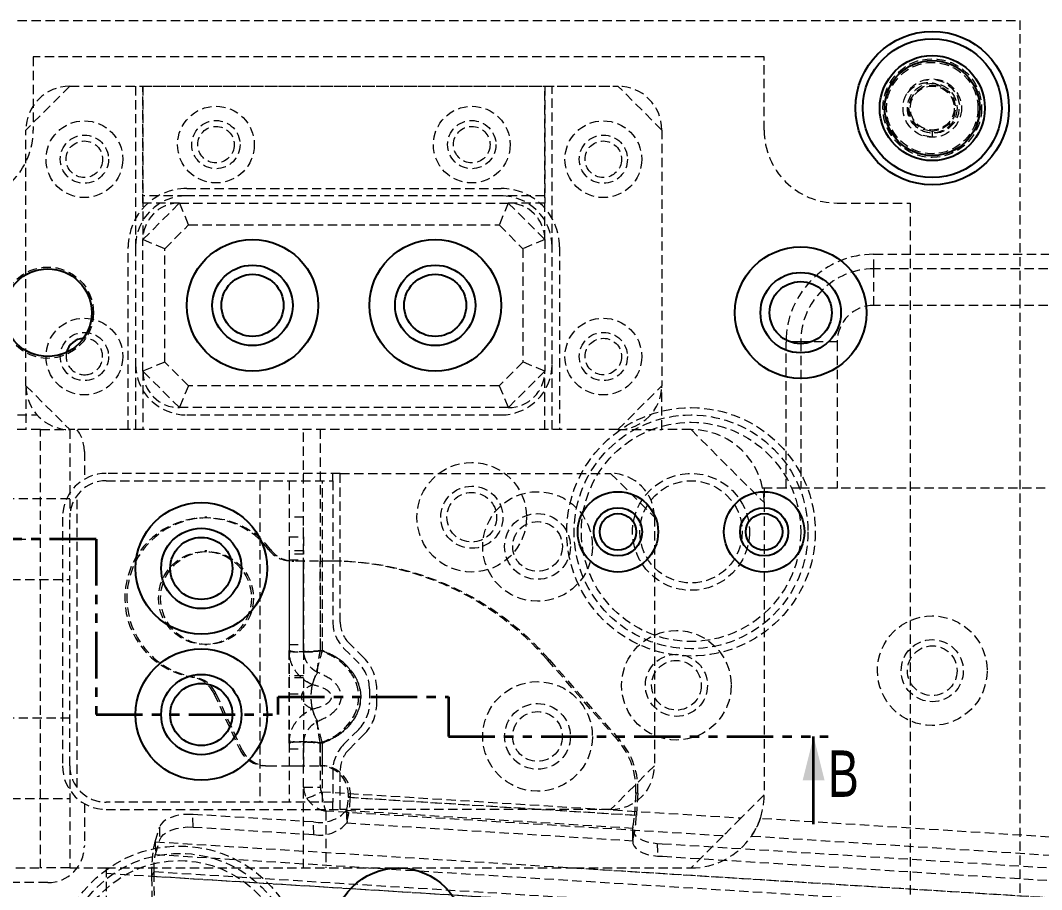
# Model space of a CAD drawing. Header units: millimetres. Extents: x 5 to 1495, y -1208 to 895.
# Drawn here: x 752.1 to 891.8, y -802.8 to -683.8 of the extents above; entities that cross this region are included whole.
import ezdxf

# ---------------------------------------------------------------- set-up
doc = ezdxf.new("R2010")
doc.units = ezdxf.units.MM
for name, pattern in [('CENTERX2', [20.32, 12.7, -2.54, 2.54, -2.54]), ('HIDDEN', [1.905, 1.27, -0.635]), ('PHANTOM', [12.7, 6.35, -1.27, 1.27, -1.27, 1.27, -1.27])]:
    doc.linetypes.add(name, pattern=pattern)
doc.styles.add('SLDTEXTSTYLE13', font='TXT', dxfattribs={"width": 0.75})

msp = doc.modelspace()

# ---------------------------------------------------------------- linework, layer by layer
at = {"color": 7, "linetype": 'HIDDEN', "lineweight": 18}
for p, q in [((728.857, -683.795), (888.857, -683.795)), ((888.857, -683.795), (888.857, -913.795)), ((753.857, -688.795), (753.857, -698.795)), ((853.857, -688.795), (753.857, -688.795)), ((853.857, -698.795), (853.857, -688.795)), ((758.857, -692.795), (752.857, -698.795)), ((758.857, -692.795), (833.857, -692.795)), ((758.857, -692.795), (768.857, -692.795)), ((767.857, -692.795), (767.857, -714.795)), ((768.857, -692.795), (823.857, -692.795)), ((768.857, -708.795), (768.857, -692.795)), ((768.857, -692.795), (768.857, -713.795)), ((823.857, -692.795), (823.857, -708.795)), ((823.857, -713.795), (823.857, -692.795)), ((823.857, -692.795), (833.857, -692.795)), ((824.857, -714.795), (824.857, -692.795)), ((839.857, -698.795), (833.857, -692.795)), ((875.81, -691.935), (876.296, -691.907)), ((752.857, -733.795), (752.857, -698.795)), ((839.857, -698.795), (839.857, -733.795)), ((876.857, -699.795), (875.566, -699.539)), ((876.857, -698.984), (876.857, -699.795)), ((774.857, -706.795), (817.857, -706.795)), ((774.857, -707.795), (768.857, -707.795)), ((817.857, -707.795), (774.857, -707.795)), ((823.857, -707.795), (817.857, -707.795)), ((768.857, -713.795), (773.857, -708.795)), ((773.857, -708.795), (768.857, -708.795)), ((773.857, -708.795), (818.857, -708.795)), ((773.857, -708.795), (775.099, -711.795)), ((818.857, -708.795), (817.614, -711.795)), ((818.857, -708.795), (823.857, -713.795)), ((823.857, -708.795), (818.857, -708.795)), ((863.857, -708.795), (873.857, -708.795)), ((873.857, -708.795), (873.857, -888.795)), ((771.857, -715.038), (775.099, -711.795)), ((775.099, -711.795), (817.614, -711.795)), ((817.614, -711.795), (820.857, -715.038)), ((768.857, -731.795), (768.857, -713.795)), ((771.857, -715.038), (768.857, -713.795)), ((823.857, -713.795), (820.857, -715.038)), ((823.857, -713.795), (823.857, -731.795)), ((766.857, -739.795), (766.857, -714.795)), ((767.857, -714.795), (767.857, -730.795)), ((771.857, -730.553), (771.857, -715.038)), ((820.857, -715.038), (820.857, -730.553)), ((824.857, -730.795), (824.857, -714.795)), ((825.857, -714.795), (825.857, -739.795)), ((868.857, -715.795), (968.857, -715.795)), ((868.857, -717.795), (868.857, -715.795)), ((968.857, -717.795), (868.857, -717.795)), ((868.857, -722.795), (868.857, -717.795)), ((968.857, -722.795), (868.857, -722.795)), ((856.857, -747.795), (856.857, -727.795)), ((858.857, -727.795), (856.857, -727.795)), ((858.857, -727.795), (858.857, -747.795)), ((863.857, -727.795), (858.857, -727.795)), ((863.857, -727.795), (863.857, -747.795)), ((771.857, -730.553), (768.857, -731.795)), ((775.099, -733.795), (771.857, -730.553)), ((820.857, -730.553), (817.614, -733.795)), ((823.857, -731.795), (820.857, -730.553)), ((767.857, -730.795), (767.857, -739.795)), ((773.857, -736.795), (768.857, -731.795)), ((768.857, -731.795), (768.857, -739.795)), ((823.857, -731.795), (818.857, -736.795)), ((823.857, -739.795), (823.857, -731.795)), ((824.857, -739.795), (824.857, -730.795)), ((752.857, -733.795), (752.857, -739.795)), ((752.857, -733.795), (758.857, -739.795)), ((775.099, -733.795), (773.857, -736.795)), ((817.614, -733.795), (775.099, -733.795)), ((817.614, -733.795), (818.857, -736.795)), ((833.857, -739.795), (839.857, -733.795)), ((839.857, -739.795), (839.857, -733.795)), ((818.857, -736.795), (773.857, -736.795)), ((728.857, -737.795), (754.384, -737.795)), ((774.857, -737.795), (817.857, -737.795)), ((754.857, -739.795), (743.857, -739.795)), ((754.857, -799.795), (754.857, -739.795)), ((754.857, -739.795), (758.857, -739.795)), ((833.857, -739.795), (758.857, -739.795)), ((758.857, -739.795), (758.857, -751.795)), ((768.857, -739.795), (758.857, -739.795)), ((790.857, -770.05), (790.857, -739.795)), ((793.138, -739.795), (793.138, -770.052)), ((833.857, -739.795), (823.857, -739.795)), ((833.857, -739.795), (839.857, -739.795)), ((843.857, -739.795), (839.857, -739.795)), ((843.857, -739.795), (853.857, -749.795)), ((760.857, -742.795), (760.857, -746.599)), ((795.857, -745.795), (763.857, -745.795)), ((794.857, -746.795), (794.857, -745.795)), ((795.857, -745.795), (832.857, -745.795)), ((795.857, -766.153), (795.857, -745.795)), ((832.857, -745.795), (838.857, -751.795)), ((763.857, -746.795), (794.857, -746.795)), ((784.857, -746.795), (784.857, -790.795)), ((788.857, -746.795), (788.857, -770.049)), ((793.42, -770.049), (793.42, -746.795)), ((794.857, -746.795), (794.857, -766.153)), ((759.857, -788.795), (759.857, -748.795)), ((856.857, -747.795), (853.655, -747.795)), ((853.857, -747.795), (853.857, -749.795)), ((858.857, -747.795), (856.857, -747.795)), ((863.857, -747.795), (858.857, -747.795)), ((941.857, -747.795), (863.857, -747.795)), ((758.857, -749.295), (750.857, -749.295)), ((853.857, -749.795), (853.857, -789.795)), ((757.857, -751.795), (757.857, -785.795)), ((758.857, -785.795), (758.857, -751.795)), ((777.629, -751.805), (777.347, -751.805)), ((790.857, -751.795), (788.857, -751.795)), ((790.857, -754.457), (790.857, -751.795)), ((838.857, -751.795), (838.857, -785.795)), ((788.857, -754.457), (790.857, -754.457)), ((790.857, -754.457), (790.857, -756.827)), ((777.629, -756.405), (777.347, -756.405)), ((786.054, -756.198), (786.336, -756.198)), ((790.857, -756.395), (788.857, -756.395)), ((790.857, -756.827), (788.857, -756.827)), ((788.857, -757.628), (788.857, -770.049)), ((788.857, -757.628), (790.857, -757.628)), ((789.22, -757.795), (789.502, -757.795)), ((794.815, -757.795), (789.502, -757.795)), ((790.857, -769.195), (790.857, -757.624)), ((790.857, -757.628), (790.857, -770.049)), ((793.139, -770.049), (793.138, -757.795)), ((793.138, -757.795), (793.42, -757.795)), ((793.42, -770.049), (793.42, -757.795)), ((794.815, -757.795), (793.42, -757.795)), ((750.857, -760.295), (758.857, -760.295)), ((777.347, -769.205), (777.629, -769.205)), ((788.857, -769.195), (790.857, -769.195)), ((790.857, -769.195), (790.857, -769.801)), ((796.321, -769.689), (798.392, -771.76)), ((799.099, -771.053), (797.028, -768.982)), ((788.857, -770.066), (788.857, -770.049)), ((788.857, -770.636), (788.857, -770.049)), ((788.857, -774.934), (788.857, -770.064)), ((788.979, -769.973), (788.889, -770.643)), ((788.979, -769.973), (788.889, -770.643)), ((793.409, -770.05), (793.415, -770.067)), ((793.415, -770.066), (793.42, -770.049)), ((824.209, -771.308), (824.49, -771.308)), ((833.823, -782.298), (824.209, -771.308)), ((824.49, -771.308), (834.105, -782.298)), ((775.614, -773.665), (775.896, -773.665)), ((790.857, -773.498), (788.857, -773.498)), ((790.857, -773.759), (788.857, -773.759)), ((799.857, -775.295), (799.857, -777.295)), ((800.857, -777.295), (800.857, -775.295)), ((778.573, -775.924), (778.855, -775.924)), ((778.573, -775.924), (782.064, -783.486)), ((778.855, -775.924), (782.346, -783.486)), ((788.857, -775.96), (790.857, -775.96)), ((788.857, -782.701), (788.857, -777.286)), ((758.857, -779.295), (750.857, -779.295)), ((798.392, -780.831), (796.321, -782.902)), ((788.881, -782.183), (788.979, -782.777)), ((788.889, -782.107), (788.979, -782.777)), ((797.028, -783.609), (799.099, -781.538)), ((833.823, -782.298), (834.105, -782.298)), ((782.064, -783.486), (782.346, -783.486)), ((788.857, -782.684), (788.857, -782.701)), ((788.857, -782.701), (788.857, -790.795)), ((788.857, -782.701), (788.857, -785.795)), ((788.857, -783.486), (790.857, -783.486)), ((790.857, -788.756), (790.857, -782.701)), ((790.857, -782.701), (790.857, -785.795)), ((793.138, -782.699), (793.138, -788.756)), ((793.138, -785.797), (793.138, -782.701)), ((793.42, -782.701), (793.415, -782.684)), ((793.42, -790.795), (793.42, -782.701)), ((793.42, -785.797), (793.42, -782.701)), ((758.857, -785.795), (758.857, -799.795)), ((785.653, -785.795), (785.935, -785.795)), ((785.935, -785.795), (793.304, -785.795)), ((788.857, -785.795), (790.857, -785.795)), ((793.114, -785.795), (793.245, -785.795)), ((793.138, -785.797), (793.42, -785.797)), ((793.245, -785.795), (793.304, -785.795)), ((794.857, -786.438), (794.857, -790.795)), ((795.857, -791.795), (795.857, -786.438)), ((838.857, -785.795), (832.857, -791.795)), ((790.857, -799.795), (790.857, -788.756)), ((750.857, -790.295), (758.857, -790.295)), ((793.281, -789.363), (850.707, -792.945)), ((796.975, -790.042), (796.967, -790.172)), ((836.098, -792.612), (796.967, -790.172)), ((797.257, -790.042), (796.975, -790.042)), ((797.249, -790.172), (797.257, -790.042)), ((836.38, -792.612), (797.249, -790.172)), ((836.286, -789.536), (836.098, -792.612)), ((836.568, -789.536), (836.286, -789.536)), ((836.568, -789.536), (836.38, -792.612)), ((853.857, -789.795), (850.707, -792.945)), ((760.857, -790.992), (760.857, -796.795)), ((794.857, -790.795), (763.857, -790.795)), ((763.857, -791.795), (795.857, -791.795)), ((848.244, -795.408), (793.909, -792.019)), ((793.909, -792.019), (793.909, -799.795)), ((794.857, -791.795), (794.857, -790.795)), ((832.857, -791.795), (795.857, -791.795)), ((796.709, -791.9), (796.744, -793.629)), ((796.709, -791.9), (835.863, -794.342)), ((796.756, -791.773), (796.826, -793.373)), ((775.725, -794.194), (775.69, -792.466)), ((792.205, -793.496), (775.69, -792.466)), ((792.241, -795.225), (792.205, -793.496)), ((951.857, -799.344), (853.317, -793.035)), ((770.539, -796.213), (771.125, -794.226)), ((771.125, -794.226), (771.16, -795.955)), ((775.725, -794.194), (792.241, -795.225)), ((796.744, -793.629), (835.898, -796.071)), ((835.852, -794.515), (835.887, -796.243)), ((835.852, -794.515), (835.887, -796.243)), ((835.898, -796.071), (835.863, -794.342)), ((835.957, -795.814), (835.887, -794.213)), ((770.539, -796.213), (770.574, -797.942)), ((770.539, -796.213), (941.576, -806.881)), ((770.574, -797.942), (771.16, -795.955)), ((848.244, -795.408), (843.857, -799.795)), ((852.124, -795.422), (951.857, -801.807)), ((839.242, -796.43), (839.277, -798.158)), ((839.242, -796.43), (839.905, -796.471)), ((839.905, -796.471), (904.211, -800.482)), ((770.574, -797.942), (941.611, -808.61)), ((839.277, -798.158), (839.94, -798.2)), ((839.94, -798.2), (904.246, -802.211)), ((743.857, -799.795), (754.857, -799.795)), ((758.857, -799.795), (754.857, -799.795)), ((758.857, -799.795), (763.857, -799.795)), ((763.857, -799.795), (763.857, -847.795)), ((763.857, -799.795), (827.978, -799.795)), ((763.857, -800.521), (951.857, -812.247)), ((770.096, -800.91), (770.401, -800.293)), ((770.668, -824.539), (770.401, -800.293)), ((770.401, -800.293), (941.397, -810.959)), ((827.978, -799.795), (843.857, -799.795)), ((827.978, -799.795), (951.857, -807.522)), ((755.857, -801.795), (728.857, -801.795)), ((770.363, -825.156), (770.096, -800.91)), ((770.096, -800.91), (941.092, -811.576))]:
    msp.add_line(p, q, dxfattribs=at)
at = {"color": 7, "linetype": 'PHANTOM', "lineweight": 35}
for p, q in [((762.456, -754.795), (688.931, -754.795)), ((762.456, -754.795), (762.456, -778.795)), ((787.353, -778.795), (787.353, -776.375)), ((787.353, -776.375), (810.662, -776.375)), ((810.662, -776.375), (810.662, -781.795)), ((762.456, -778.795), (787.353, -778.795)), ((810.662, -781.795), (862.628, -781.795))]:
    msp.add_line(p, q, dxfattribs=at)
at = {"color": 7, "linetype": 'CENTERX2', "lineweight": 18}
msp.add_line((731.857, -754.795), (752.857, -754.795), dxfattribs=at)
at = {"color": 7, "linetype": 'Continuous', "lineweight": 35}
msp.add_line((860.628, -793.795), (860.628, -781.795), dxfattribs=at)
at = {"color": 7, "linetype": 'HIDDEN', "lineweight": 18, "flags": 128}
for points in [[(877.299, -691.899), (878.445, -692.237), (879.504, -693.007), (880.245, -694.089), (880.568, -695.32), (880.461, -696.586), (879.944, -697.719), (879.089, -698.603), (877.996, -699.141), (876.814, -699.278), (875.655, -699.009), (874.688, -698.387), (873.984, -697.476), (873.64, -696.409), (873.671, -695.299), (873.908, -694.583), (873.908, -694.583)], [(876.857, -698.984), (875.637, -698.741), (874.602, -698.05), (873.911, -697.015), (873.669, -695.795), (873.911, -694.575), (874.602, -693.541), (875.637, -692.85), (876.857, -692.607), (878.077, -692.85), (879.111, -693.541), (879.802, -694.575), (880.045, -695.795), (879.802, -697.015), (879.111, -698.05), (878.077, -698.741), (876.857, -698.984), (876.857, -698.984)], [(790.857, -788.756), (790.902, -788.756), (791.037, -788.756), (791.255, -788.756), (791.546, -788.756), (791.896, -788.756), (792.291, -788.756), (792.711, -788.756), (793.138, -788.756)], [(775.69, -792.466), (774.905, -792.456), (774.126, -792.524), (773.384, -792.667), (772.708, -792.879), (772.124, -793.153), (771.654, -793.477), (771.316, -793.839), (771.125, -794.226)], [(775.69, -792.466), (774.905, -792.456), (774.126, -792.524), (773.384, -792.667), (772.708, -792.879), (772.124, -793.153), (771.654, -793.477), (771.316, -793.839), (771.125, -794.226)], [(850.707, -792.945), (850.118, -793.534), (849.554, -794.098), (849.039, -794.613), (848.596, -795.056), (848.244, -795.408)], [(771.16, -795.955), (771.352, -795.568), (771.689, -795.206), (772.159, -794.882), (772.743, -794.608), (773.419, -794.396), (774.161, -794.253), (774.94, -794.185), (775.725, -794.194)], [(771.16, -795.955), (771.352, -795.568), (771.689, -795.206), (772.159, -794.882), (772.743, -794.608), (773.419, -794.396), (774.161, -794.253), (774.94, -794.185), (775.725, -794.194)], [(835.863, -794.342), (835.877, -794.716), (836.028, -795.081), (836.312, -795.423), (836.719, -795.731), (837.235, -795.994), (837.842, -796.202), (838.519, -796.349), (839.242, -796.43)], [(835.863, -794.342), (835.877, -794.716), (836.028, -795.081), (836.312, -795.423), (836.719, -795.731), (837.235, -795.994), (837.842, -796.202), (838.519, -796.349), (839.242, -796.43)], [(835.898, -796.071), (835.912, -796.445), (836.063, -796.81), (836.347, -797.152), (836.754, -797.46), (837.27, -797.722), (837.877, -797.931), (838.554, -798.078), (839.277, -798.158)], [(835.898, -796.071), (835.912, -796.445), (836.063, -796.81), (836.347, -797.152), (836.754, -797.46), (837.27, -797.722), (837.877, -797.931), (838.554, -798.078), (839.277, -798.158)]]:
    msp.add_lwpolyline(points, dxfattribs=at)
at = {"color": 7, "linetype": 'Continuous', "lineweight": 25}
for centre, radius in [((876.857, -695.795), 10.5), ((876.857, -695.795), 9.5), ((876.857, -695.795), 7.191), ((876.857, -695.795), 6.5), ((783.857, -722.795), 9), ((808.857, -722.795), 9), ((858.857, -723.795), 9), ((755.857, -723.795), 6), ((783.857, -722.795), 5.5), ((808.857, -722.795), 5.5), ((783.857, -722.795), 4.25), ((808.857, -722.795), 4.25), ((858.857, -723.795), 5.5), ((858.857, -723.795), 4.25), ((833.857, -753.795), 5.5), ((853.857, -753.795), 5.5), ((776.857, -758.795), 9), ((833.857, -753.795), 3.3), ((833.857, -753.795), 2.5), ((853.857, -753.795), 3.3), ((853.857, -753.795), 2.5), ((776.857, -758.795), 5.5), ((776.857, -758.795), 4.25), ((776.857, -778.795), 9), ((776.857, -778.795), 5.5), ((776.857, -778.795), 4.25), ((803.857, -808.795), 9)]:
    msp.add_circle(centre, radius, dxfattribs=at)
at = {"color": 7, "linetype": 'HIDDEN', "lineweight": 18}
for centre, radius in [((876.857, -695.795), 6.75), ((876.857, -695.795), 6.25), ((876.857, -695.795), 4), ((876.857, -695.795), 3.4), ((876.857, -695.795), 3), ((778.857, -700.795), 5.25), ((813.857, -700.795), 5.25), ((760.857, -702.795), 5.25), ((778.857, -700.795), 3.3), ((778.857, -700.795), 2.5), ((813.857, -700.795), 3.3), ((813.857, -700.795), 2.5), ((831.857, -702.795), 5.25), ((760.857, -702.795), 3.3), ((831.857, -702.795), 3.3), ((760.857, -702.795), 2.5), ((831.857, -702.795), 2.5), ((755.857, -723.795), 6.25), ((760.857, -729.795), 5.25), ((831.857, -729.795), 5.25), ((760.857, -729.795), 3.3), ((831.857, -729.795), 3.3), ((831.857, -729.795), 2.5), ((843.857, -753.795), 17), ((843.857, -753.795), 16), ((843.857, -753.795), 15), ((813.857, -751.795), 7.5), ((843.857, -753.795), 8), ((843.857, -753.795), 7), ((813.857, -751.795), 4.25), ((813.857, -751.795), 3.4), ((822.857, -755.795), 7.5), ((822.857, -755.795), 4.5), ((822.857, -755.795), 3.4), ((777.357, -762.852), 6.353), ((777.638, -762.852), 6.353), ((876.857, -772.795), 7.5), ((841.857, -774.795), 7.5), ((876.857, -772.795), 4.25), ((876.857, -772.795), 3.4), ((841.857, -774.795), 4.25), ((841.857, -774.795), 3.4), ((822.857, -781.795), 7.5), ((822.857, -781.795), 4.5), ((822.857, -781.795), 3.4), ((773.857, -813.795), 17), ((773.857, -813.795), 16), ((773.857, -813.795), 15)]:
    msp.add_circle(centre, radius, dxfattribs=at)
for centre, radius, start, end in [((758.857, -698.795), 6, 90, 180), ((833.857, -698.795), 6, 360, 90), ((743.857, -698.795), 10, 270, 0), ((863.857, -698.795), 10, 180, 270), ((774.857, -714.795), 8, 90, 180), ((817.857, -714.795), 8, 0, 90), ((774.857, -714.795), 7, 90, 180), ((817.857, -714.795), 7, 360, 90), ((773.857, -713.795), 5, 90, 180), ((818.857, -713.795), 5, 0, 90), ((868.857, -727.795), 12, 90, 180), ((868.857, -727.795), 10, 90, 180), ((868.857, -727.795), 5, 90, 180), ((760.857, -729.795), 2.5, 270, 92.95769), ((760.857, -729.795), 2.5, 166.65345, 270), ((774.857, -730.795), 7, 180, 270), ((773.857, -731.795), 5, 180, 270), ((817.857, -730.795), 7, 270, 0), ((818.857, -731.795), 5, 270, 0), ((758.857, -733.795), 6, 180, 270), ((833.857, -733.795), 6, 270, 0), ((755.857, -742.795), 5, 0, 36.8699), ((843.857, -749.795), 10, 11.53696, 90), ((763.857, -751.795), 6, 90, 180), ((832.857, -751.795), 6, 0, 90), ((763.857, -751.795), 5, 90, 180), ((843.857, -749.795), 10, 0, 11.53696), ((777.344, -762.846), 10.957, 37.35282, 260.91574), ((777.626, -762.846), 10.957, 37.35282, 260.91574), ((789.226, -753.848), 3.947, 216.53691, 269.92083), ((789.507, -753.848), 3.947, 216.53698, 269.92076), ((794.492, -797.227), 39.431, 41.09502, 89.9402), ((794.77, -797.235), 39.44, 41.10062, 89.93459), ((799.857, -766.153), 5, 180, 225), ((799.857, -766.153), 4, 180, 225), ((794.857, -775.295), 6, 0, 45), ((794.857, -775.295), 5, 0, 45), ((774.969, -777.578), 3.965, 24.65293, 80.63912), ((775.251, -777.578), 3.965, 24.65285, 80.63921), ((794.857, -777.295), 5, 315, 0), ((794.857, -777.295), 6, 315, 0), ((826.243, -788.915), 10.062, 356.4615, 41.12014), ((826.525, -788.915), 10.062, 356.4615, 41.12014), ((785.663, -781.837), 3.958, 204.61367, 269.86547), ((785.944, -781.837), 3.958, 204.61367, 269.86547), ((799.857, -786.438), 5, 135, 180), ((799.857, -786.438), 4, 135, 180), ((763.857, -785.795), 6, 180, 270), ((763.857, -785.795), 5, 180, 270), ((793.001, -789.778), 3.983, 356.20606, 89.68808), ((792.999, -789.779), 3.984, 356.21776, 88.00345), ((793.282, -789.778), 3.983, 356.20606, 89.68808), ((793.281, -789.779), 3.984, 356.21776, 88.00345), ((832.857, -785.795), 6, 270, 0), ((786.298, -776.398), 14.726, 289.79383, 298.30512), ((787.341, -789.716), 9.637, 347.67836, 357.28881), ((777.995, -789.26), 19.275, 347.67848, 357.28868), ((843.857, -789.795), 10, 341.09704, 0), ((793.055, -788.741), 4.83, 259.87143, 319.15723), ((826.471, -792.157), 9.638, 347.6787, 357.2885), ((817.125, -791.701), 19.276, 347.67871, 357.28847), ((843.857, -789.795), 10, 325.76253, 341.09704), ((793.09, -790.47), 4.83, 259.87145, 319.15721), ((843.857, -789.795), 10, 270, 325.76253), ((755.857, -796.795), 5, 270, 0)]:
    msp.add_arc(centre, radius, start, end, dxfattribs=at)
at = {"color": 7, "linetype": 'Continuous', "lineweight": 25}
msp.add_arc((760.857, -729.795), 2.5, 92.95769, 166.65345, dxfattribs=at)
at = {"color": 7, "linetype": 'HIDDEN', "lineweight": 18}
for centre, major_axis, ratio, start_param, end_param in [((793.857, -788.838), (2.86, -0.949), 0.9532037, 3.4477677, 3.9889178), ((794.138, -788.838), (-0.259, 1.139), 0.8482621, 1.3089249, 1.850075), ((793.857, -789.426), (2.734, -1.597), 0.7729098, 4.1067602, 5.1539577), ((793.857, -789.426), (-0.419, 3.03), 0.1837936, 1.5248414, 2.572039)]:
    msp.add_ellipse(centre, major_axis=major_axis, ratio=ratio, start_param=start_param, end_param=end_param, dxfattribs=at)
for points, knots in [([(878.069, -692.847), (877.773, -692.694), (877.157, -692.376), (876.051, -692.297), (874.911, -692.551), (873.99, -693.116), (873.554, -693.614), (873.387, -693.806)], [0, 0, 0, 0, 0.1908074, 0.3961879, 0.6209298, 0.8544164, 1, 1, 1, 1]), ([(790.857, -757.628), (790.864, -757.674), (790.876, -757.744), (790.951, -757.788), (791.01, -757.793), (791.04, -757.795)], [0, 0, 0, 0, 0.4794283, 0.7367336, 1, 1, 1, 1]), ([(793.409, -770.05), (793.111, -770.076), (792.517, -770.127), (791.649, -770.182), (790.869, -770.216), (790.202, -770.228), (789.645, -770.216), (789.223, -770.183), (788.92, -770.126), (788.879, -770.076), (788.857, -770.049)], [0, 0, 0, 0, 0.1310983, 0.2613588, 0.3851985, 0.5026874, 0.6188878, 0.7408092, 0.858641, 1, 1, 1, 1]), ([(788.857, -770.049), (788.877, -770.075), (788.916, -770.127), (789.218, -770.182), (789.655, -770.216), (790.214, -770.228), (790.878, -770.216), (791.646, -770.182), (792.514, -770.127), (793.113, -770.076), (793.42, -770.049)], [0, 0, 0, 0, 0.1345402, 0.2606006, 0.3827433, 0.4999584, 0.6153701, 0.7370694, 0.8651265, 1, 1, 1, 1]), ([(792.046, -774.708), (792.025, -774.699), (791.603, -774.518), (790.779, -774.03), (789.748, -772.975), (789.001, -771.59), (788.904, -770.553), (788.857, -770.049)], [0, 0, 0, 0, 0.0115507, 0.2276576, 0.469957, 0.7426784, 1, 1, 1, 1]), ([(788.857, -770.049), (788.857, -770.318), (788.857, -770.865), (788.857, -772.221), (788.857, -773.751), (788.857, -775.202), (788.857, -776.374), (788.857, -777.547), (788.857, -778.998), (788.857, -780.529), (788.857, -781.885), (788.857, -782.432), (788.857, -782.701)], [0, 0, 0, 0, 0.1182023, 0.2398624, 0.3668364, 0.4328975, 0.499965, 0.5670383, 0.6330833, 0.7601157, 0.8817942, 1, 1, 1, 1]), ([(788.857, -770.05), (788.857, -770.051), (788.857, -770.057), (788.857, -770.062), (788.857, -770.066)], [0, 0, 0, 0, 0.1842396, 1, 1, 1, 1]), ([(792.046, -774.708), (791.636, -774.497), (790.789, -774.062), (789.77, -772.991), (789.014, -771.626), (788.91, -770.593), (788.857, -770.066)], [0, 0, 0, 0, 0.2282518, 0.4712901, 0.7303999, 1, 1, 1, 1]), ([(788.857, -782.701), (788.857, -782.442), (788.857, -781.923), (788.857, -780.678), (788.857, -779.072), (788.857, -777.131), (788.857, -775.074), (788.857, -773.212), (788.857, -771.682), (788.857, -770.984), (788.857, -770.636)], [0, 0, 0, 0, 0.1247042, 0.2498158, 0.3748789, 0.4998186, 0.6245711, 0.7497135, 0.8749994, 1, 1, 1, 1]), ([(793.136, -770.049), (793.06, -770.061), (792.938, -770.08), (792.79, -770.109), (792.571, -770.148), (792.247, -770.183), (791.859, -770.214), (791.538, -770.228), (791.264, -770.213), (791.024, -770.182), (790.908, -770.138), (790.863, -770.08), (790.859, -770.061), (790.857, -770.049)], [0, 0, 0, 0, 0.0674063, 0.10849295, 0.13133908, 0.26223085, 0.39449416, 0.50010907, 0.60581342, 0.73793735, 0.89127509, 0.93252399, 1, 1, 1, 1]), ([(790.857, -770.049), (790.857, -770.338), (790.857, -770.912), (790.857, -772.334), (790.857, -773.88), (790.857, -775.286), (790.857, -776.385), (790.857, -777.485), (790.857, -778.885), (790.857, -780.428), (790.857, -781.843), (790.857, -782.415), (790.857, -782.701)], [0, 0, 0, 0, 0.1255512, 0.2501925, 0.3753521, 0.4378931, 0.5006768, 0.5629995, 0.6257461, 0.7505042, 0.8754021, 1, 1, 1, 1]), ([(790.857, -770.049), (790.867, -770.078), (790.887, -770.133), (791.043, -770.185), (791.264, -770.213), (791.54, -770.228), (791.867, -770.213), (792.247, -770.184), (792.689, -770.132), (792.979, -770.078), (793.139, -770.049)], [0, 0, 0, 0, 0.1377128, 0.262105, 0.3942344, 0.499973, 0.6077207, 0.7436315, 0.8584502, 1, 1, 1, 1]), ([(792.77, -773.041), (792.52, -772.888), (792.011, -772.577), (791.401, -771.875), (790.95, -771.014), (790.888, -770.375), (790.857, -770.049)], [0, 0, 0, 0, 0.235577, 0.4802705, 0.7353351, 1, 1, 1, 1]), ([(790.857, -770.049), (790.857, -770.318), (790.857, -770.865), (790.857, -772.221), (790.857, -773.752), (790.857, -775.202), (790.857, -776.375), (790.857, -777.547), (790.857, -778.998), (790.857, -780.529), (790.857, -781.885), (790.857, -782.432), (790.857, -782.701)], [0, 0, 0, 0, 0.1182033, 0.2398645, 0.3668395, 0.4329008, 0.4999685, 0.5670413, 0.633086, 0.7601173, 0.8817951, 1, 1, 1, 1]), ([(792.77, -773.041), (792.52, -772.888), (792.011, -772.576), (791.401, -771.875), (790.951, -771.015), (790.888, -770.377), (790.857, -770.052)], [0, 0, 0, 0, 0.23579288, 0.48070944, 0.73600657, 1, 1, 1, 1]), ([(792.046, -774.708), (792.127, -774.486), (792.289, -774.037), (792.628, -772.945), (793.003, -771.588), (793.278, -770.571), (793.42, -770.049)], [0, 0, 0, 0, 0.2380593, 0.481207, 0.7336666, 1, 1, 1, 1]), ([(792.046, -774.708), (792.127, -774.486), (792.289, -774.037), (792.628, -772.945), (793.001, -771.593), (793.275, -770.582), (793.415, -770.066)], [0, 0, 0, 0, 0.23876172, 0.48262327, 0.73582546, 1, 1, 1, 1]), ([(792.77, -773.041), (792.767, -772.888), (792.762, -772.577), (792.831, -771.876), (792.937, -771.014), (793.071, -770.375), (793.139, -770.049)], [0, 0, 0, 0, 0.2354732, 0.4800111, 0.7349415, 1, 1, 1, 1]), ([(792.77, -773.041), (792.767, -772.888), (792.762, -772.577), (792.831, -771.876), (792.937, -771.016), (793.07, -770.379), (793.137, -770.055)], [0, 0, 0, 0, 0.2358605, 0.4808017, 0.7361528, 1, 1, 1, 1]), ([(793.138, -782.701), (793.81, -782.413), (795.149, -781.838), (796.847, -780.415), (797.874, -778.868), (798.312, -777.462), (798.424, -776.361), (798.306, -775.261), (797.863, -773.859), (796.831, -772.318), (795.136, -770.906), (793.804, -770.334), (793.139, -770.049)], [0, 0, 0, 0, 0.1255607, 0.2503607, 0.37552118, 0.43812577, 0.50086266, 0.56343228, 0.62606507, 0.75090433, 0.87571207, 1, 1, 1, 1]), ([(793.138, -782.701), (793.771, -782.432), (795.055, -781.885), (796.737, -780.529), (797.812, -778.998), (798.299, -777.547), (798.43, -776.374), (798.299, -775.201), (797.812, -773.751), (796.737, -772.221), (795.055, -770.865), (793.772, -770.318), (793.139, -770.049)], [0, 0, 0, 0, 0.1182029, 0.2398786, 0.3669114, 0.4330018, 0.5000675, 0.5671417, 0.6331923, 0.7601626, 0.8817985, 1, 1, 1, 1]), ([(793.42, -770.049), (794.307, -770.432), (796.085, -771.199), (797.271, -772.741), (797.866, -773.513)], [0, 0, 0, 0, 0.4991736, 1, 1, 1, 1]), ([(793.42, -782.701), (794.053, -782.432), (795.337, -781.885), (797.019, -780.529), (798.094, -778.998), (798.581, -777.547), (798.711, -776.374), (798.58, -775.201), (798.093, -773.751), (797.018, -772.221), (795.337, -770.865), (794.053, -770.318), (793.42, -770.049)], [0, 0, 0, 0, 0.1182033, 0.2398797, 0.3669137, 0.4330046, 0.5000708, 0.567145, 0.6331952, 0.7601644, 0.8817995, 1, 1, 1, 1]), ([(792.77, -779.709), (792.556, -779.357), (792.241, -778.839), (791.983, -777.688), (791.904, -776.95), (791.884, -776.375), (791.904, -775.8), (791.983, -775.061), (792.241, -773.911), (792.556, -773.393), (792.77, -773.041)], [0, 0, 0, 0, 0.2599003, 0.3825977, 0.4427553, 0.5000343, 0.5573117, 0.6174779, 0.7401904, 1, 1, 1, 1]), ([(792.77, -779.709), (792.556, -779.357), (792.241, -778.839), (791.983, -777.688), (791.904, -776.95), (791.884, -776.375), (791.904, -775.8), (791.983, -775.061), (792.241, -773.911), (792.556, -773.393), (792.77, -773.041)], [0, 0, 0, 0, 0.2599003, 0.3825977, 0.4427553, 0.5000343, 0.5573117, 0.6174779, 0.7401904, 1, 1, 1, 1]), ([(792.77, -779.709), (793.556, -779.357), (794.712, -778.839), (795.656, -777.688), (795.947, -776.949), (796.022, -776.374), (795.947, -775.799), (795.655, -775.061), (794.712, -773.911), (793.556, -773.393), (792.77, -773.041)], [0, 0, 0, 0, 0.2598317, 0.3826735, 0.4428325, 0.5000729, 0.5573501, 0.6175186, 0.7401923, 1, 1, 1, 1]), ([(792.77, -779.709), (793.556, -779.357), (794.712, -778.839), (795.656, -777.688), (795.947, -776.949), (796.022, -776.374), (795.947, -775.799), (795.655, -775.061), (794.712, -773.911), (793.556, -773.393), (792.77, -773.041)], [0, 0, 0, 0, 0.2598317, 0.3826735, 0.4428325, 0.5000729, 0.5573501, 0.6175186, 0.7401923, 1, 1, 1, 1]), ([(797.866, -773.513), (798.091, -773.965), (798.541, -774.869), (798.733, -776.392), (798.532, -777.915), (798.074, -778.819), (797.845, -779.271)], [0, 0, 0, 0, 0.2495807, 0.4993022, 0.7495068, 1, 1, 1, 1]), ([(792.046, -778.042), (791.703, -777.88), (791.225, -777.654), (790.753, -777.07), (790.62, -776.716), (790.585, -776.518), (790.577, -776.375), (790.585, -776.231), (790.62, -776.034), (790.753, -775.679), (791.225, -775.095), (791.703, -774.87), (792.046, -774.708)], [0, 0, 0, 0, 0.2942769, 0.4107225, 0.4586765, 0.4798268, 0.5000242, 0.5202201, 0.5413724, 0.5893422, 0.7058166, 1, 1, 1, 1]), ([(792.046, -778.042), (791.703, -777.88), (791.225, -777.654), (790.753, -777.07), (790.62, -776.716), (790.585, -776.518), (790.577, -776.375), (790.585, -776.231), (790.62, -776.034), (790.753, -775.679), (791.225, -775.095), (791.703, -774.87), (792.046, -774.708)], [0, 0, 0, 0, 0.2942769, 0.4107225, 0.4586765, 0.4798268, 0.5000242, 0.5202201, 0.5413724, 0.5893422, 0.7058166, 1, 1, 1, 1]), ([(792.046, -778.042), (792.663, -777.88), (793.524, -777.655), (794.373, -777.07), (794.613, -776.715), (794.676, -776.518), (794.691, -776.375), (794.676, -776.231), (794.613, -776.034), (794.373, -775.679), (793.524, -775.095), (792.663, -774.87), (792.046, -774.708)], [0, 0, 0, 0, 0.2942076, 0.41077605, 0.45872845, 0.47986781, 0.50004675, 0.5202435, 0.54139803, 0.58937338, 0.70581668, 1, 1, 1, 1]), ([(792.046, -778.042), (792.663, -777.88), (793.524, -777.655), (794.373, -777.07), (794.613, -776.715), (794.676, -776.518), (794.691, -776.375), (794.676, -776.231), (794.613, -776.034), (794.373, -775.679), (793.524, -775.095), (792.663, -774.87), (792.046, -774.708)], [0, 0, 0, 0, 0.2942076, 0.41077605, 0.45872845, 0.47986781, 0.50004675, 0.5202435, 0.54139803, 0.58937338, 0.70581668, 1, 1, 1, 1]), ([(788.857, -782.684), (788.91, -782.157), (789.014, -781.124), (789.77, -779.759), (790.789, -778.688), (791.636, -778.253), (792.046, -778.042)], [0, 0, 0, 0, 0.2695885, 0.5287453, 0.7717315, 1, 1, 1, 1]), ([(788.857, -782.701), (788.909, -782.169), (789.012, -781.13), (789.768, -779.755), (790.638, -778.864), (791.376, -778.37), (791.77, -778.165), (791.972, -778.074), (792.025, -778.051), (792.04, -778.045), (792.045, -778.043), (792.046, -778.042)], [0, 0, 0, 0, 0.2715853, 0.5298393, 0.7719788, 0.8876197, 0.9704856, 0.991804, 0.9975348, 0.9991751, 1, 1, 1, 1]), ([(793.415, -782.684), (793.275, -782.167), (793.001, -781.156), (792.627, -779.804), (792.289, -778.712), (792.126, -778.263), (792.046, -778.042)], [0, 0, 0, 0, 0.2643415, 0.5176993, 0.7618112, 1, 1, 1, 1]), ([(793.42, -782.701), (793.278, -782.179), (793.002, -781.161), (792.627, -779.803), (792.289, -778.711), (792.126, -778.263), (792.046, -778.042)], [0, 0, 0, 0, 0.2665012, 0.5191171, 0.7625142, 1, 1, 1, 1]), ([(797.845, -779.271), (797.254, -780.032), (796.07, -781.558), (794.304, -782.319), (793.42, -782.701)], [0, 0, 0, 0, 0.49890668, 1, 1, 1, 1]), ([(790.857, -782.701), (790.889, -782.373), (790.952, -781.729), (791.408, -780.863), (791.927, -780.283), (792.367, -779.946), (792.601, -779.802), (792.721, -779.736), (792.756, -779.717), (792.767, -779.711), (792.77, -779.709)], [0, 0, 0, 0, 0.2662407, 0.5234215, 0.7679499, 0.8855049, 0.9677919, 0.990056, 0.9965601, 1, 1, 1, 1]), ([(790.857, -782.701), (790.888, -782.373), (790.951, -781.729), (791.409, -780.865), (792.019, -780.167), (792.524, -779.859), (792.77, -779.709)], [0, 0, 0, 0, 0.2663667, 0.5236703, 0.7683154, 1, 1, 1, 1]), ([(793.137, -782.696), (793.07, -782.37), (792.939, -781.727), (792.826, -780.865), (792.762, -780.167), (792.768, -779.859), (792.77, -779.709)], [0, 0, 0, 0, 0.2653982, 0.5230438, 0.7680066, 1, 1, 1, 1]), ([(793.138, -782.701), (793.071, -782.373), (792.939, -781.729), (792.826, -780.865), (792.762, -780.168), (792.768, -779.859), (792.77, -779.709)], [0, 0, 0, 0, 0.2663704, 0.5236739, 0.7683123, 1, 1, 1, 1]), ([(793.42, -782.701), (793.113, -782.674), (792.515, -782.623), (791.648, -782.568), (790.876, -782.534), (790.212, -782.522), (789.654, -782.534), (789.219, -782.568), (788.916, -782.623), (788.877, -782.674), (788.857, -782.701)], [0, 0, 0, 0, 0.1346157, 0.2625303, 0.3847935, 0.5014753, 0.6167977, 0.7389541, 0.8655709, 1, 1, 1, 1]), ([(789.219, -782.574), (789.114, -782.592), (788.904, -782.629), (788.872, -782.665), (788.857, -782.684)], [0, 0, 0, 0, 0.49999995, 1, 1, 1, 1]), ([(789.218, -782.574), (789.43, -782.556), (789.846, -782.519), (790.861, -782.529), (792.076, -782.589), (792.953, -782.662), (793.407, -782.7)], [0, 0, 0, 0, 0.2479563, 0.4877437, 0.7350664, 1, 1, 1, 1]), ([(790.857, -782.701), (790.867, -782.675), (790.885, -782.626), (791.03, -782.569), (791.244, -782.534), (791.536, -782.522), (791.887, -782.534), (792.275, -782.569), (792.701, -782.626), (792.986, -782.675), (793.138, -782.701)], [0, 0, 0, 0, 0.1345823, 0.2518832, 0.3779845, 0.5000006, 0.6220218, 0.7481159, 0.8654189, 1, 1, 1, 1]), ([(793.138, -782.701), (792.992, -782.676), (792.703, -782.626), (792.278, -782.57), (791.884, -782.534), (791.536, -782.522), (791.244, -782.534), (791.03, -782.569), (790.885, -782.626), (790.866, -782.675), (790.857, -782.701)], [0, 0, 0, 0, 0.1292987, 0.2554533, 0.3768948, 0.5005041, 0.6220157, 0.7475058, 0.8663375, 1, 1, 1, 1]), ([(793.415, -782.683), (793.412, -782.687), (793.409, -782.692), (793.407, -782.698), (793.407, -782.7)], [0, 0, 0, 0, 0.6864478, 1, 1, 1, 1]), ([(793.138, -785.797), (793.124, -785.797), (793.102, -785.796), (793.073, -785.796), (793.058, -785.795), (793.051, -785.795)], [0, 0, 0, 0, 0.4997864, 0.7498412, 1, 1, 1, 1]), ([(793.245, -785.795), (793.259, -785.795), (793.289, -785.796), (793.347, -785.796), (793.391, -785.797), (793.42, -785.797)], [0, 0, 0, 0, 0.2500565, 0.5000958, 1, 1, 1, 1]), ([(796.709, -791.9), (796.718, -791.88), (796.732, -791.851), (796.747, -791.807), (796.753, -791.784), (796.756, -791.773)], [0, 0, 0, 0, 0.4984418, 0.7490419, 1, 1, 1, 1]), ([(796.709, -791.9), (796.718, -791.88), (796.732, -791.851), (796.747, -791.807), (796.753, -791.784), (796.756, -791.773)], [0, 0, 0, 0, 0.4984418, 0.7490419, 1, 1, 1, 1]), ([(796.826, -793.373), (796.82, -793.396), (796.808, -793.442), (796.782, -793.529), (796.759, -793.589), (796.744, -793.629)], [0, 0, 0, 0, 0.2503228, 0.5006415, 1, 1, 1, 1]), ([(796.826, -793.373), (796.82, -793.396), (796.808, -793.442), (796.782, -793.529), (796.759, -793.589), (796.744, -793.629)], [0, 0, 0, 0, 0.2503228, 0.5006415, 1, 1, 1, 1]), ([(853.317, -793.035), (853.235, -793.26), (853.071, -793.711), (852.743, -794.4), (852.397, -795.011), (852.213, -795.288), (852.124, -795.422)], [0, 0, 0, 0, 0.25145178, 0.5026629, 0.75977128, 1, 1, 1, 1]), ([(835.887, -794.213), (835.882, -794.236), (835.874, -794.27), (835.867, -794.312), (835.865, -794.332), (835.863, -794.342)], [0, 0, 0, 0, 0.4984629, 0.7490325, 1, 1, 1, 1]), ([(835.887, -794.213), (835.882, -794.236), (835.874, -794.27), (835.867, -794.312), (835.865, -794.332), (835.863, -794.342)], [0, 0, 0, 0, 0.4984629, 0.7490325, 1, 1, 1, 1]), ([(770.096, -800.91), (770.098, -800.468), (770.102, -799.585), (770.195, -798.239), (770.341, -797.024), (770.472, -796.486), (770.539, -796.213)], [0, 0, 0, 0, 0.2479476, 0.495893, 0.7437902, 1, 1, 1, 1]), ([(770.096, -800.91), (770.098, -800.468), (770.102, -799.585), (770.195, -798.239), (770.341, -797.024), (770.472, -796.486), (770.539, -796.213)], [0, 0, 0, 0, 0.2479476, 0.495893, 0.7437902, 1, 1, 1, 1]), ([(835.898, -796.071), (835.903, -796.051), (835.911, -796.011), (835.929, -795.927), (835.946, -795.859), (835.957, -795.814)], [0, 0, 0, 0, 0.2503221, 0.5006472, 1, 1, 1, 1]), ([(835.898, -796.071), (835.903, -796.051), (835.911, -796.011), (835.929, -795.927), (835.946, -795.859), (835.957, -795.814)], [0, 0, 0, 0, 0.2503221, 0.5006472, 1, 1, 1, 1]), ([(770.401, -800.293), (770.397, -800.072), (770.387, -799.629), (770.419, -798.955), (770.48, -798.347), (770.542, -798.078), (770.574, -797.942)], [0, 0, 0, 0, 0.2482105, 0.4964261, 0.7444978, 1, 1, 1, 1]), ([(770.401, -800.293), (770.397, -800.072), (770.387, -799.629), (770.419, -798.955), (770.48, -798.347), (770.542, -798.078), (770.574, -797.942)], [0, 0, 0, 0, 0.2482105, 0.4964261, 0.7444978, 1, 1, 1, 1])]:
    msp.add_open_spline(points, degree=3, knots=knots, dxfattribs=at)
at = {"color": 7, "linetype": 'Continuous', "lineweight": 35}
msp.add_solid([(860.628, -781.795), (859.128, -787.795), (862.128, -787.795)], dxfattribs=at)

# ---------------------------------------------------------------- texts
at = {"color": 7, "linetype": 'Continuous', "insert": (862.573, -783.71), "char_height": 6.35, "attachment_point": 1, "style": 'SLDTEXTSTYLE13'}
msp.add_mtext('B', dxfattribs=at)

doc.saveas('drawing.dxf')
